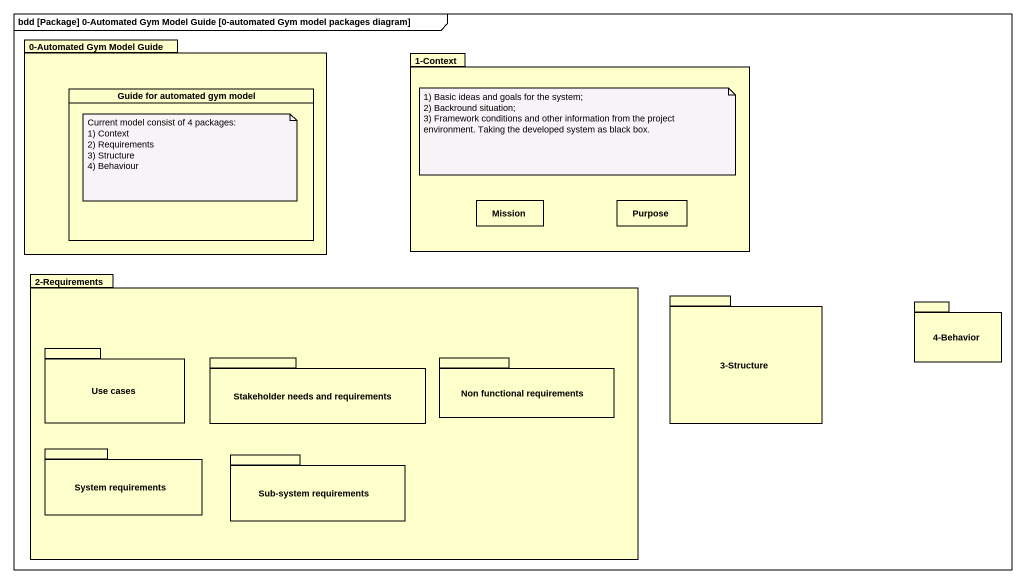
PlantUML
@startuml
mainframe bdd [Package] 0-Automated Gym Model Guide [0-automated Gym model packages diagram]
hide circle
hide empty members
package "0-Automated Gym Model Guide" as p0_Automated_Gym_Model_Guide #FFFFCC {
  class "Guide for automated gym model" as Guide_for_automated_gym #FFFFCC
}
package "1-Context" as p1_Context #FFFFCC {
  class Mission #FFFFCC
  class Purpose #FFFFCC
}
package "2-Requirements" as p2_Requirements #FFFFCC {
  package "Use cases" as Use_cases #FFFFCC {
  }
  package "Stakeholder needs and requirements" as Stakeholder_needs_and #FFFFCC {
  }
  package "Non functional requirements" as Non_functional_requirements #FFFFCC {
  }
  package "System requirements" as System_requirements #FFFFCC {
  }
  package "Sub-system requirements" as Sub_system_requirements #FFFFCC {
  }
}
package "3-Structure" as p3_Structure #FFFFCC {
}
package "4-Behavior" as p4_Behavior #FFFFCC {
}
note as N1
  Current model consist of 4 packages:
  1) Context
  2) Requirements
  3) Structure
  4) Behaviour
end note
note as N2
  1) Basic ideas and goals for the system;
  2) Backround situation;
  3) Framework conditions and other information from the project environment. Taking the developed system as black box.
end note
@enduml
